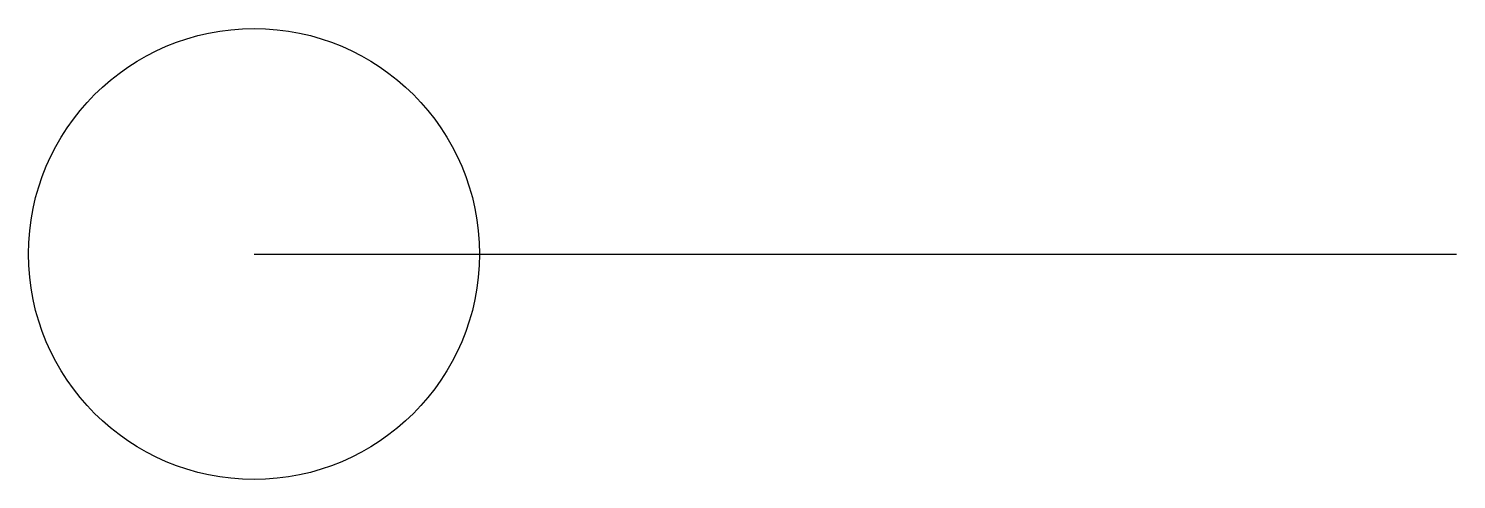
# Model space of a CAD drawing. Header units: metres. Extents: x -75 to 400, y -75 to 75.
import ezdxf

# ---------------------------------------------------------------- set-up
doc = ezdxf.new("R2010")
doc.units = ezdxf.units.M
doc.layers.add('S-BEAM', color=7, linetype='Continuous')
doc.layers.add('S-COL', color=7, linetype='Continuous')

msp = doc.modelspace()

# ---------------------------------------------------------------- linework, layer by layer
at = {"layer": 'S-BEAM'}
msp.add_line((0, 0), (400, 0), dxfattribs=at)
at = {"layer": 'S-COL'}
msp.add_circle((0, 0), 75, dxfattribs=at)

doc.saveas('drawing.dxf')
